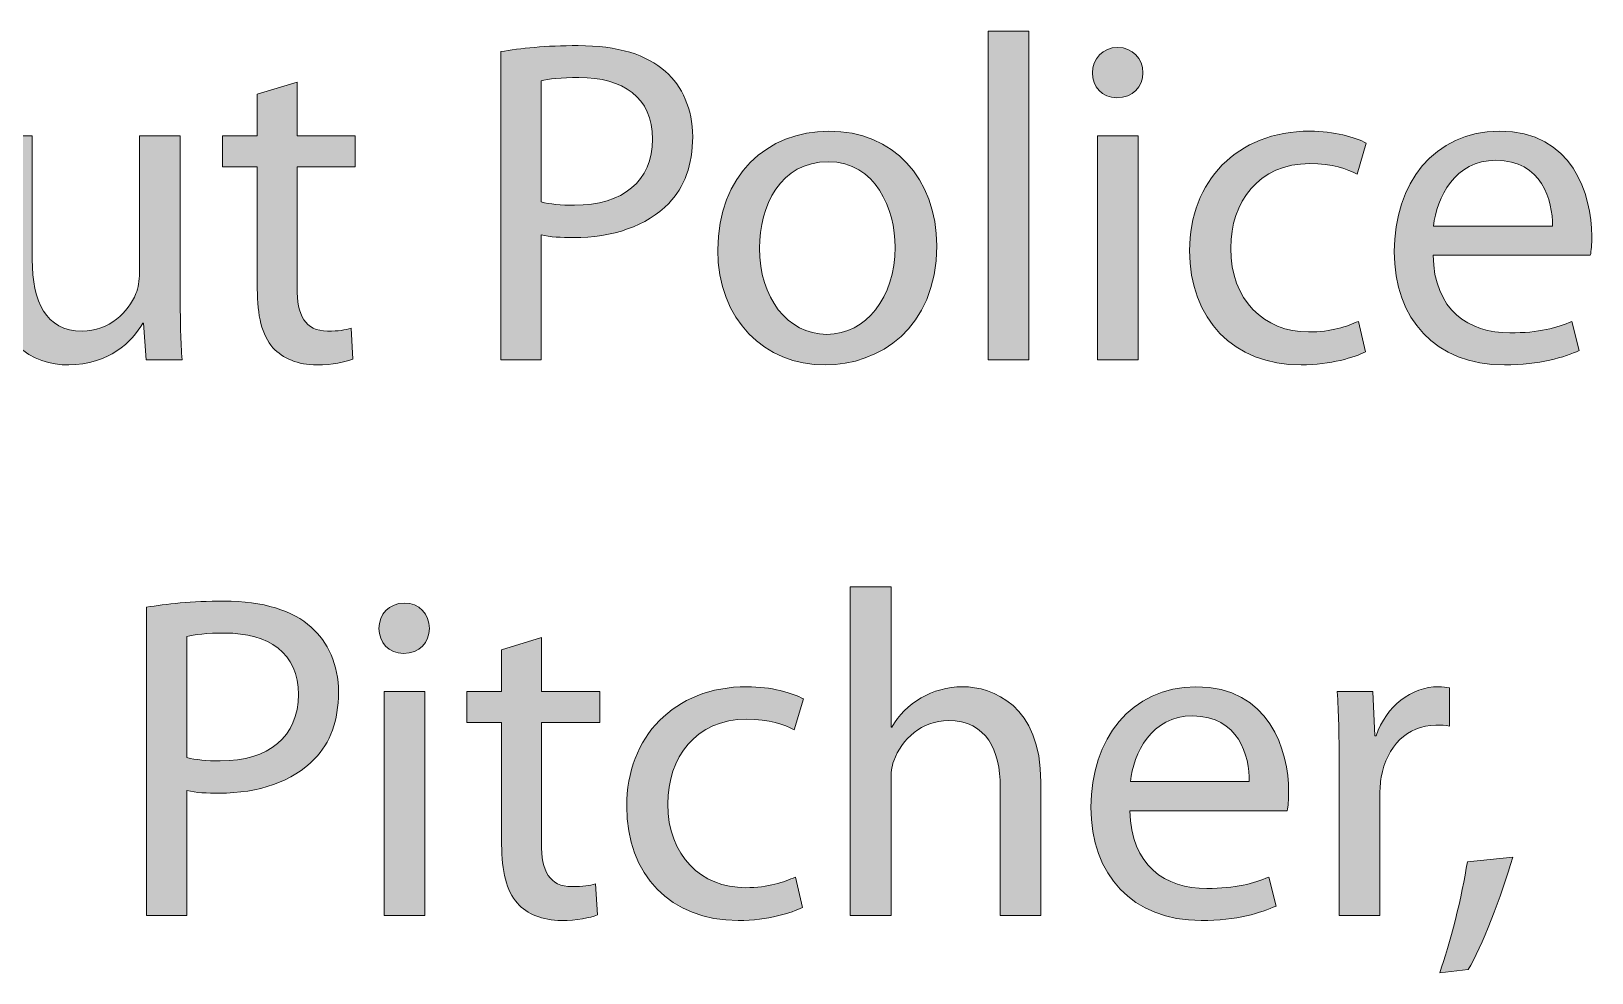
# Model space of a CAD drawing. Header units: inches. Extents: x 108 to 408, y -440 to -140.
# Drawn here: x 201.37 to 213.26, y -149.66 to -142.49 of the extents above; entities that cross this region are included whole.
import ezdxf

# ---------------------------------------------------------------- set-up
doc = ezdxf.new("R2010")
doc.units = ezdxf.units.IN
doc.header["$MEASUREMENT"] = 0
doc.layers.add('Layer 1', color=7, linetype='Continuous')

# ---------------------------------------------------------------- blocks, each defined once
blk = doc.blocks.new('block 15')
at = {"layer": 'Layer 1'}
h = blk.add_hatch(color=250, dxfattribs=at)
h.dxf.hatch_style = 2
h.paths.add_polyline_path([(208.66, -142.489), (208.97, -142.489), (208.97, -144.992), (208.66, -144.992)])
h = blk.add_hatch(color=250, dxfattribs=at)
h.dxf.hatch_style = 2
edge = h.paths.add_edge_path()
edge.add_spline(control_points=[(204.945, -142.644), (205.093, -142.619), (205.287, -142.598), (205.534, -142.598), (205.837, -142.598), (206.059, -142.668), (206.2, -142.795), (206.327, -142.908), (206.408, -143.081), (206.408, -143.292), (206.408, -143.507), (206.345, -143.677), (206.225, -143.8), (206.059, -143.973), (205.798, -144.061), (205.499, -144.061), (205.407, -144.061), (205.322, -144.057), (205.252, -144.04), (205.252, -144.04), (205.252, -144.992), (205.252, -144.992), (205.252, -144.992), (204.945, -144.992), (204.945, -144.992), (204.945, -144.992), (204.945, -142.644), (204.945, -142.644)], knot_values=[0, 0, 0, 0, 1, 1, 1, 2, 2, 2, 3, 3, 3, 4, 4, 4, 5, 5, 5, 6, 6, 6, 7, 7, 7, 8, 8, 8, 9, 9, 9, 9], degree=3, periodic=1)
edge = h.paths.add_edge_path()
edge.add_spline(control_points=[(205.252, -143.789), (205.319, -143.807), (205.403, -143.814), (205.506, -143.814), (205.876, -143.814), (206.102, -143.631), (206.102, -143.31), (206.102, -142.993), (205.876, -142.841), (205.541, -142.841), (205.407, -142.841), (205.305, -142.852), (205.252, -142.866), (205.252, -142.866), (205.252, -143.789), (205.252, -143.789)], knot_values=[0, 0, 0, 0, 1, 1, 1, 2, 2, 2, 3, 3, 3, 4, 4, 4, 5, 5, 5, 5], degree=3, periodic=1)
h = blk.add_hatch(color=250, dxfattribs=at)
h.dxf.hatch_style = 2
edge = h.paths.add_edge_path()
edge.add_spline(control_points=[(209.838, -142.806), (209.838, -142.912), (209.764, -142.996), (209.64, -142.996), (209.527, -142.996), (209.454, -142.912), (209.454, -142.806), (209.454, -142.7), (209.531, -142.612), (209.647, -142.612), (209.76, -142.612), (209.838, -142.696), (209.838, -142.806)], knot_values=[0, 0, 0, 0, 1, 1, 1, 2, 2, 2, 3, 3, 3, 4, 4, 4, 4], degree=3, periodic=1)
h.paths.add_polyline_path([(209.492, -144.992), (209.492, -143.285), (209.803, -143.285), (209.803, -144.992)])
h = blk.add_hatch(color=250, dxfattribs=at)
h.dxf.hatch_style = 2
edge = h.paths.add_edge_path()
edge.add_spline(control_points=[(203.393, -142.876), (203.393, -142.876), (203.393, -143.285), (203.393, -143.285), (203.393, -143.285), (203.837, -143.285), (203.837, -143.285), (203.837, -143.285), (203.837, -143.521), (203.837, -143.521), (203.837, -143.521), (203.393, -143.521), (203.393, -143.521), (203.393, -143.521), (203.393, -144.442), (203.393, -144.442), (203.393, -144.653), (203.453, -144.773), (203.625, -144.773), (203.71, -144.773), (203.759, -144.766), (203.805, -144.752), (203.805, -144.752), (203.819, -144.988), (203.819, -144.988), (203.759, -145.009), (203.664, -145.031), (203.544, -145.031), (203.4, -145.031), (203.284, -144.981), (203.209, -144.9), (203.125, -144.805), (203.09, -144.653), (203.09, -144.452), (203.09, -144.452), (203.09, -143.521), (203.09, -143.521), (203.09, -143.521), (202.825, -143.521), (202.825, -143.521), (202.825, -143.521), (202.825, -143.285), (202.825, -143.285), (202.825, -143.285), (203.09, -143.285), (203.09, -143.285), (203.09, -143.285), (203.09, -142.968), (203.09, -142.968), (203.09, -142.968), (203.393, -142.876), (203.393, -142.876)], knot_values=[0, 0, 0, 0, 1, 1, 1, 2, 2, 2, 3, 3, 3, 4, 4, 4, 5, 5, 5, 6, 6, 6, 7, 7, 7, 8, 8, 8, 9, 9, 9, 10, 10, 10, 11, 11, 11, 12, 12, 12, 13, 13, 13, 14, 14, 14, 15, 15, 15, 16, 16, 16, 17, 17, 17, 17], degree=3, periodic=1)
h = blk.add_hatch(color=250, dxfattribs=at)
h.dxf.hatch_style = 2
edge = h.paths.add_edge_path()
edge.add_spline(control_points=[(202.503, -144.523), (202.503, -144.703), (202.506, -144.858), (202.517, -144.992), (202.517, -144.992), (202.242, -144.992), (202.242, -144.992), (202.242, -144.992), (202.224, -144.713), (202.224, -144.713), (202.224, -144.713), (202.217, -144.713), (202.217, -144.713), (202.14, -144.851), (201.956, -145.031), (201.653, -145.031), (201.385, -145.031), (201.064, -144.879), (201.064, -144.283), (201.064, -144.283), (201.064, -143.285), (201.064, -143.285), (201.064, -143.285), (201.375, -143.285), (201.375, -143.285), (201.375, -143.285), (201.375, -144.227), (201.375, -144.227), (201.375, -144.551), (201.477, -144.773), (201.755, -144.773), (201.963, -144.773), (202.108, -144.629), (202.165, -144.487), (202.182, -144.445), (202.192, -144.389), (202.192, -144.329), (202.192, -144.329), (202.192, -143.285), (202.192, -143.285), (202.192, -143.285), (202.503, -143.285), (202.503, -143.285), (202.503, -143.285), (202.503, -144.523), (202.503, -144.523)], knot_values=[0, 0, 0, 0, 1, 1, 1, 2, 2, 2, 3, 3, 3, 4, 4, 4, 5, 5, 5, 6, 6, 6, 7, 7, 7, 8, 8, 8, 9, 9, 9, 10, 10, 10, 11, 11, 11, 12, 12, 12, 13, 13, 13, 14, 14, 14, 15, 15, 15, 15], degree=3, periodic=1)
h = blk.add_hatch(color=250, dxfattribs=at)
h.dxf.hatch_style = 2
edge = h.paths.add_edge_path()
edge.add_spline(control_points=[(208.267, -144.124), (208.267, -144.755), (207.826, -145.031), (207.417, -145.031), (206.959, -145.031), (206.599, -144.692), (206.599, -144.153), (206.599, -143.585), (206.977, -143.25), (207.446, -143.25), (207.936, -143.25), (208.267, -143.606), (208.267, -144.124)], knot_values=[0, 0, 0, 0, 1, 1, 1, 2, 2, 2, 3, 3, 3, 4, 4, 4, 4], degree=3, periodic=1)
edge = h.paths.add_edge_path()
edge.add_spline(control_points=[(206.917, -144.142), (206.917, -144.516), (207.128, -144.798), (207.431, -144.798), (207.728, -144.798), (207.95, -144.519), (207.95, -144.135), (207.95, -143.846), (207.805, -143.483), (207.439, -143.483), (207.076, -143.483), (206.917, -143.821), (206.917, -144.142)], knot_values=[0, 0, 0, 0, 1, 1, 1, 2, 2, 2, 3, 3, 3, 4, 4, 4, 4], degree=3, periodic=1)
h = blk.add_hatch(color=250, dxfattribs=at)
h.dxf.hatch_style = 2
edge = h.paths.add_edge_path()
edge.add_spline(control_points=[(211.534, -144.932), (211.453, -144.971), (211.273, -145.031), (211.044, -145.031), (210.529, -145.031), (210.194, -144.681), (210.194, -144.16), (210.194, -143.634), (210.554, -143.25), (211.111, -143.25), (211.294, -143.25), (211.457, -143.296), (211.541, -143.342), (211.541, -143.342), (211.471, -143.578), (211.471, -143.578), (211.397, -143.539), (211.28, -143.497), (211.111, -143.497), (210.72, -143.497), (210.508, -143.789), (210.508, -144.142), (210.508, -144.537), (210.762, -144.78), (211.1, -144.78), (211.277, -144.78), (211.393, -144.738), (211.481, -144.699), (211.481, -144.699), (211.534, -144.932), (211.534, -144.932)], knot_values=[0, 0, 0, 0, 1, 1, 1, 2, 2, 2, 3, 3, 3, 4, 4, 4, 5, 5, 5, 6, 6, 6, 7, 7, 7, 8, 8, 8, 9, 9, 9, 10, 10, 10, 10], degree=3, periodic=1)
h = blk.add_hatch(color=250, dxfattribs=at)
h.dxf.hatch_style = 2
edge = h.paths.add_edge_path()
edge.add_spline(control_points=[(212.05, -144.195), (212.057, -144.615), (212.321, -144.787), (212.635, -144.787), (212.857, -144.787), (212.995, -144.749), (213.108, -144.699), (213.108, -144.699), (213.164, -144.921), (213.164, -144.921), (213.054, -144.971), (212.864, -145.031), (212.593, -145.031), (212.067, -145.031), (211.754, -144.681), (211.754, -144.167), (211.754, -143.652), (212.057, -143.25), (212.554, -143.25), (213.114, -143.25), (213.259, -143.737), (213.259, -144.05), (213.259, -144.114), (213.256, -144.16), (213.248, -144.195), (213.248, -144.195), (212.05, -144.195), (212.05, -144.195)], knot_values=[0, 0, 0, 0, 1, 1, 1, 2, 2, 2, 3, 3, 3, 4, 4, 4, 5, 5, 5, 6, 6, 6, 7, 7, 7, 8, 8, 8, 9, 9, 9, 9], degree=3, periodic=1)
edge = h.paths.add_edge_path()
edge.add_spline(control_points=[(212.959, -143.973), (212.963, -143.779), (212.878, -143.472), (212.529, -143.472), (212.212, -143.472), (212.078, -143.758), (212.053, -143.973), (212.053, -143.973), (212.959, -143.973), (212.959, -143.973)], knot_values=[0, 0, 0, 0, 1, 1, 1, 2, 2, 2, 3, 3, 3, 3], degree=3, periodic=1)
h = blk.add_hatch(color=250, dxfattribs=at)
h.dxf.hatch_style = 2
edge = h.paths.add_edge_path()
edge.add_spline(control_points=[(207.608, -146.722), (207.608, -146.722), (207.919, -146.722), (207.919, -146.722), (207.919, -146.722), (207.919, -147.79), (207.919, -147.79), (207.919, -147.79), (207.926, -147.79), (207.926, -147.79), (207.975, -147.702), (208.053, -147.621), (208.148, -147.568), (208.24, -147.515), (208.349, -147.483), (208.465, -147.483), (208.694, -147.483), (209.061, -147.625), (209.061, -148.209), (209.061, -148.209), (209.061, -149.225), (209.061, -149.225), (209.061, -149.225), (208.751, -149.225), (208.751, -149.225), (208.751, -149.225), (208.751, -148.245), (208.751, -148.245), (208.751, -147.97), (208.649, -147.741), (208.356, -147.741), (208.155, -147.741), (208, -147.882), (207.94, -148.048), (207.922, -148.093), (207.919, -148.139), (207.919, -148.196), (207.919, -148.196), (207.919, -149.225), (207.919, -149.225), (207.919, -149.225), (207.608, -149.225), (207.608, -149.225), (207.608, -149.225), (207.608, -146.722), (207.608, -146.722)], knot_values=[0, 0, 0, 0, 1, 1, 1, 2, 2, 2, 3, 3, 3, 4, 4, 4, 5, 5, 5, 6, 6, 6, 7, 7, 7, 8, 8, 8, 9, 9, 9, 10, 10, 10, 11, 11, 11, 12, 12, 12, 13, 13, 13, 14, 14, 14, 15, 15, 15, 15], degree=3, periodic=1)
h = blk.add_hatch(color=250, dxfattribs=at)
h.dxf.hatch_style = 2
edge = h.paths.add_edge_path()
edge.add_spline(control_points=[(202.246, -146.877), (202.394, -146.852), (202.588, -146.831), (202.835, -146.831), (203.138, -146.831), (203.36, -146.902), (203.501, -147.029), (203.628, -147.141), (203.709, -147.314), (203.709, -147.526), (203.709, -147.741), (203.646, -147.91), (203.526, -148.033), (203.36, -148.206), (203.1, -148.294), (202.8, -148.294), (202.708, -148.294), (202.623, -148.291), (202.553, -148.273), (202.553, -148.273), (202.553, -149.225), (202.553, -149.225), (202.553, -149.225), (202.246, -149.225), (202.246, -149.225), (202.246, -149.225), (202.246, -146.877), (202.246, -146.877)], knot_values=[0, 0, 0, 0, 1, 1, 1, 2, 2, 2, 3, 3, 3, 4, 4, 4, 5, 5, 5, 6, 6, 6, 7, 7, 7, 8, 8, 8, 9, 9, 9, 9], degree=3, periodic=1)
edge = h.paths.add_edge_path()
edge.add_spline(control_points=[(202.553, -148.023), (202.62, -148.04), (202.704, -148.048), (202.807, -148.048), (203.177, -148.048), (203.403, -147.864), (203.403, -147.543), (203.403, -147.226), (203.177, -147.074), (202.842, -147.074), (202.708, -147.074), (202.606, -147.085), (202.553, -147.099), (202.553, -147.099), (202.553, -148.023), (202.553, -148.023)], knot_values=[0, 0, 0, 0, 1, 1, 1, 2, 2, 2, 3, 3, 3, 4, 4, 4, 5, 5, 5, 5], degree=3, periodic=1)
h = blk.add_hatch(color=250, dxfattribs=at)
h.dxf.hatch_style = 2
edge = h.paths.add_edge_path()
edge.add_spline(control_points=[(204.401, -147.039), (204.401, -147.145), (204.327, -147.229), (204.204, -147.229), (204.091, -147.229), (204.017, -147.145), (204.017, -147.039), (204.017, -146.933), (204.095, -146.845), (204.211, -146.845), (204.324, -146.845), (204.401, -146.93), (204.401, -147.039)], knot_values=[0, 0, 0, 0, 1, 1, 1, 2, 2, 2, 3, 3, 3, 4, 4, 4, 4], degree=3, periodic=1)
h.paths.add_polyline_path([(204.056, -149.225), (204.056, -147.519), (204.366, -147.519), (204.366, -149.225)])
h = blk.add_hatch(color=250, dxfattribs=at)
h.dxf.hatch_style = 2
edge = h.paths.add_edge_path()
edge.add_spline(control_points=[(205.255, -147.109), (205.255, -147.109), (205.255, -147.519), (205.255, -147.519), (205.255, -147.519), (205.699, -147.519), (205.699, -147.519), (205.699, -147.519), (205.699, -147.755), (205.699, -147.755), (205.699, -147.755), (205.255, -147.755), (205.255, -147.755), (205.255, -147.755), (205.255, -148.675), (205.255, -148.675), (205.255, -148.887), (205.315, -149.006), (205.488, -149.006), (205.572, -149.006), (205.622, -148.999), (205.668, -148.985), (205.668, -148.985), (205.682, -149.222), (205.682, -149.222), (205.622, -149.243), (205.527, -149.264), (205.407, -149.264), (205.262, -149.264), (205.146, -149.214), (205.072, -149.133), (204.987, -149.038), (204.952, -148.887), (204.952, -148.686), (204.952, -148.686), (204.952, -147.755), (204.952, -147.755), (204.952, -147.755), (204.687, -147.755), (204.687, -147.755), (204.687, -147.755), (204.687, -147.519), (204.687, -147.519), (204.687, -147.519), (204.952, -147.519), (204.952, -147.519), (204.952, -147.519), (204.952, -147.201), (204.952, -147.201), (204.952, -147.201), (205.255, -147.109), (205.255, -147.109)], knot_values=[0, 0, 0, 0, 1, 1, 1, 2, 2, 2, 3, 3, 3, 4, 4, 4, 5, 5, 5, 6, 6, 6, 7, 7, 7, 8, 8, 8, 9, 9, 9, 10, 10, 10, 11, 11, 11, 12, 12, 12, 13, 13, 13, 14, 14, 14, 15, 15, 15, 16, 16, 16, 17, 17, 17, 17], degree=3, periodic=1)
h = blk.add_hatch(color=250, dxfattribs=at)
h.dxf.hatch_style = 2
edge = h.paths.add_edge_path()
edge.add_spline(control_points=[(207.244, -149.165), (207.163, -149.204), (206.984, -149.264), (206.754, -149.264), (206.239, -149.264), (205.905, -148.915), (205.905, -148.393), (205.905, -147.868), (206.264, -147.483), (206.821, -147.483), (207.005, -147.483), (207.167, -147.529), (207.251, -147.575), (207.251, -147.575), (207.181, -147.811), (207.181, -147.811), (207.107, -147.772), (206.99, -147.73), (206.821, -147.73), (206.43, -147.73), (206.218, -148.023), (206.218, -148.376), (206.218, -148.77), (206.472, -149.014), (206.811, -149.014), (206.987, -149.014), (207.103, -148.971), (207.191, -148.933), (207.191, -148.933), (207.244, -149.165), (207.244, -149.165)], knot_values=[0, 0, 0, 0, 1, 1, 1, 2, 2, 2, 3, 3, 3, 4, 4, 4, 5, 5, 5, 6, 6, 6, 7, 7, 7, 8, 8, 8, 9, 9, 9, 10, 10, 10, 10], degree=3, periodic=1)
h = blk.add_hatch(color=250, dxfattribs=at)
h.dxf.hatch_style = 2
edge = h.paths.add_edge_path()
edge.add_spline(control_points=[(209.739, -148.428), (209.746, -148.848), (210.011, -149.02), (210.325, -149.02), (210.546, -149.02), (210.684, -148.982), (210.797, -148.933), (210.797, -148.933), (210.853, -149.154), (210.853, -149.154), (210.744, -149.204), (210.554, -149.264), (210.282, -149.264), (209.757, -149.264), (209.443, -148.915), (209.443, -148.4), (209.443, -147.885), (209.746, -147.483), (210.243, -147.483), (210.804, -147.483), (210.949, -147.97), (210.949, -148.284), (210.949, -148.347), (210.945, -148.393), (210.938, -148.428), (210.938, -148.428), (209.739, -148.428), (209.739, -148.428)], knot_values=[0, 0, 0, 0, 1, 1, 1, 2, 2, 2, 3, 3, 3, 4, 4, 4, 5, 5, 5, 6, 6, 6, 7, 7, 7, 8, 8, 8, 9, 9, 9, 9], degree=3, periodic=1)
edge = h.paths.add_edge_path()
edge.add_spline(control_points=[(210.649, -148.206), (210.652, -148.012), (210.568, -147.705), (210.218, -147.705), (209.901, -147.705), (209.767, -147.991), (209.743, -148.206), (209.743, -148.206), (210.649, -148.206), (210.649, -148.206)], knot_values=[0, 0, 0, 0, 1, 1, 1, 2, 2, 2, 3, 3, 3, 3], degree=3, periodic=1)
h = blk.add_hatch(color=250, dxfattribs=at)
h.dxf.hatch_style = 2
edge = h.paths.add_edge_path()
edge.add_spline(control_points=[(211.334, -148.051), (211.334, -147.85), (211.33, -147.677), (211.32, -147.519), (211.32, -147.519), (211.591, -147.519), (211.591, -147.519), (211.591, -147.519), (211.605, -147.857), (211.605, -147.857), (211.605, -147.857), (211.616, -147.857), (211.616, -147.857), (211.693, -147.628), (211.884, -147.483), (212.092, -147.483), (212.124, -147.483), (212.148, -147.487), (212.176, -147.49), (212.176, -147.49), (212.176, -147.783), (212.176, -147.783), (212.145, -147.776), (212.113, -147.776), (212.071, -147.776), (211.852, -147.776), (211.697, -147.938), (211.654, -148.171), (211.648, -148.213), (211.644, -148.266), (211.644, -148.316), (211.644, -148.316), (211.644, -149.225), (211.644, -149.225), (211.644, -149.225), (211.334, -149.225), (211.334, -149.225), (211.334, -149.225), (211.334, -148.051), (211.334, -148.051)], knot_values=[0, 0, 0, 0, 1, 1, 1, 2, 2, 2, 3, 3, 3, 4, 4, 4, 5, 5, 5, 6, 6, 6, 7, 7, 7, 8, 8, 8, 9, 9, 9, 10, 10, 10, 11, 11, 11, 12, 12, 12, 13, 13, 13, 13], degree=3, periodic=1)
h = blk.add_hatch(color=250, dxfattribs=at)
h.dxf.hatch_style = 2
edge = h.paths.add_edge_path()
edge.add_spline(control_points=[(212.1, -149.662), (212.177, -149.451), (212.272, -149.074), (212.311, -148.816), (212.311, -148.816), (212.657, -148.781), (212.657, -148.781), (212.572, -149.08), (212.417, -149.472), (212.318, -149.637), (212.318, -149.637), (212.1, -149.662), (212.1, -149.662)], knot_values=[0, 0, 0, 0, 1, 1, 1, 2, 2, 2, 3, 3, 3, 4, 4, 4, 4], degree=3, periodic=1)
at = {"layer": 'Layer 1', "lineweight": 0}
for points in [[(208.66, -142.489), (208.97, -142.489), (208.97, -144.992), (208.66, -144.992), (208.66, -142.489)], [(209.492, -144.992), (209.492, -143.285), (209.803, -143.285), (209.803, -144.992), (209.492, -144.992)], [(204.056, -149.225), (204.056, -147.519), (204.366, -147.519), (204.366, -149.225), (204.056, -149.225)]]:
    blk.add_lwpolyline(points, dxfattribs=at)
for points, knots in [([(204.945, -142.644), (205.093, -142.619), (205.287, -142.598), (205.534, -142.598), (205.837, -142.598), (206.059, -142.668), (206.2, -142.795), (206.327, -142.908), (206.408, -143.081), (206.408, -143.292), (206.408, -143.507), (206.345, -143.677), (206.225, -143.8), (206.059, -143.973), (205.798, -144.061), (205.499, -144.061), (205.407, -144.061), (205.322, -144.057), (205.252, -144.04), (205.252, -144.04), (205.252, -144.992), (205.252, -144.992), (205.252, -144.992), (204.945, -144.992), (204.945, -144.992), (204.945, -144.992), (204.945, -142.644), (204.945, -142.644)], [0, 0, 0, 0, 1, 1, 1, 2, 2, 2, 3, 3, 3, 4, 4, 4, 5, 5, 5, 6, 6, 6, 7, 7, 7, 8, 8, 8, 9, 9, 9, 9]), ([(209.838, -142.806), (209.838, -142.912), (209.764, -142.996), (209.64, -142.996), (209.527, -142.996), (209.454, -142.912), (209.454, -142.806), (209.454, -142.7), (209.531, -142.612), (209.647, -142.612), (209.76, -142.612), (209.838, -142.696), (209.838, -142.806)], [0, 0, 0, 0, 1, 1, 1, 2, 2, 2, 3, 3, 3, 4, 4, 4, 4]), ([(203.393, -142.876), (203.393, -142.876), (203.393, -143.285), (203.393, -143.285), (203.393, -143.285), (203.837, -143.285), (203.837, -143.285), (203.837, -143.285), (203.837, -143.521), (203.837, -143.521), (203.837, -143.521), (203.393, -143.521), (203.393, -143.521), (203.393, -143.521), (203.393, -144.442), (203.393, -144.442), (203.393, -144.653), (203.453, -144.773), (203.625, -144.773), (203.71, -144.773), (203.759, -144.766), (203.805, -144.752), (203.805, -144.752), (203.819, -144.988), (203.819, -144.988), (203.759, -145.009), (203.664, -145.031), (203.544, -145.031), (203.4, -145.031), (203.284, -144.981), (203.209, -144.9), (203.125, -144.805), (203.09, -144.653), (203.09, -144.452), (203.09, -144.452), (203.09, -143.521), (203.09, -143.521), (203.09, -143.521), (202.825, -143.521), (202.825, -143.521), (202.825, -143.521), (202.825, -143.285), (202.825, -143.285), (202.825, -143.285), (203.09, -143.285), (203.09, -143.285), (203.09, -143.285), (203.09, -142.968), (203.09, -142.968), (203.09, -142.968), (203.393, -142.876), (203.393, -142.876)], [0, 0, 0, 0, 1, 1, 1, 2, 2, 2, 3, 3, 3, 4, 4, 4, 5, 5, 5, 6, 6, 6, 7, 7, 7, 8, 8, 8, 9, 9, 9, 10, 10, 10, 11, 11, 11, 12, 12, 12, 13, 13, 13, 14, 14, 14, 15, 15, 15, 16, 16, 16, 17, 17, 17, 17]), ([(205.252, -143.789), (205.319, -143.807), (205.403, -143.814), (205.506, -143.814), (205.876, -143.814), (206.102, -143.631), (206.102, -143.31), (206.102, -142.993), (205.876, -142.841), (205.541, -142.841), (205.407, -142.841), (205.305, -142.852), (205.252, -142.866), (205.252, -142.866), (205.252, -143.789), (205.252, -143.789)], [0, 0, 0, 0, 1, 1, 1, 2, 2, 2, 3, 3, 3, 4, 4, 4, 5, 5, 5, 5]), ([(202.503, -144.523), (202.503, -144.703), (202.506, -144.858), (202.517, -144.992), (202.517, -144.992), (202.242, -144.992), (202.242, -144.992), (202.242, -144.992), (202.224, -144.713), (202.224, -144.713), (202.224, -144.713), (202.217, -144.713), (202.217, -144.713), (202.14, -144.851), (201.956, -145.031), (201.653, -145.031), (201.385, -145.031), (201.064, -144.879), (201.064, -144.283), (201.064, -144.283), (201.064, -143.285), (201.064, -143.285), (201.064, -143.285), (201.375, -143.285), (201.375, -143.285), (201.375, -143.285), (201.375, -144.227), (201.375, -144.227), (201.375, -144.551), (201.477, -144.773), (201.755, -144.773), (201.963, -144.773), (202.108, -144.629), (202.165, -144.487), (202.182, -144.445), (202.192, -144.389), (202.192, -144.329), (202.192, -144.329), (202.192, -143.285), (202.192, -143.285), (202.192, -143.285), (202.503, -143.285), (202.503, -143.285), (202.503, -143.285), (202.503, -144.523), (202.503, -144.523)], [0, 0, 0, 0, 1, 1, 1, 2, 2, 2, 3, 3, 3, 4, 4, 4, 5, 5, 5, 6, 6, 6, 7, 7, 7, 8, 8, 8, 9, 9, 9, 10, 10, 10, 11, 11, 11, 12, 12, 12, 13, 13, 13, 14, 14, 14, 15, 15, 15, 15]), ([(208.267, -144.124), (208.267, -144.755), (207.826, -145.031), (207.417, -145.031), (206.959, -145.031), (206.599, -144.692), (206.599, -144.153), (206.599, -143.585), (206.977, -143.25), (207.446, -143.25), (207.936, -143.25), (208.267, -143.606), (208.267, -144.124)], [0, 0, 0, 0, 1, 1, 1, 2, 2, 2, 3, 3, 3, 4, 4, 4, 4]), ([(211.534, -144.932), (211.453, -144.971), (211.273, -145.031), (211.044, -145.031), (210.529, -145.031), (210.194, -144.681), (210.194, -144.16), (210.194, -143.634), (210.554, -143.25), (211.111, -143.25), (211.294, -143.25), (211.457, -143.296), (211.541, -143.342), (211.541, -143.342), (211.471, -143.578), (211.471, -143.578), (211.397, -143.539), (211.28, -143.497), (211.111, -143.497), (210.72, -143.497), (210.508, -143.789), (210.508, -144.142), (210.508, -144.537), (210.762, -144.78), (211.1, -144.78), (211.277, -144.78), (211.393, -144.738), (211.481, -144.699), (211.481, -144.699), (211.534, -144.932), (211.534, -144.932)], [0, 0, 0, 0, 1, 1, 1, 2, 2, 2, 3, 3, 3, 4, 4, 4, 5, 5, 5, 6, 6, 6, 7, 7, 7, 8, 8, 8, 9, 9, 9, 10, 10, 10, 10]), ([(212.05, -144.195), (212.057, -144.615), (212.321, -144.787), (212.635, -144.787), (212.857, -144.787), (212.995, -144.749), (213.108, -144.699), (213.108, -144.699), (213.164, -144.921), (213.164, -144.921), (213.054, -144.971), (212.864, -145.031), (212.593, -145.031), (212.067, -145.031), (211.754, -144.681), (211.754, -144.167), (211.754, -143.652), (212.057, -143.25), (212.554, -143.25), (213.114, -143.25), (213.259, -143.737), (213.259, -144.05), (213.259, -144.114), (213.256, -144.16), (213.248, -144.195), (213.248, -144.195), (212.05, -144.195), (212.05, -144.195)], [0, 0, 0, 0, 1, 1, 1, 2, 2, 2, 3, 3, 3, 4, 4, 4, 5, 5, 5, 6, 6, 6, 7, 7, 7, 8, 8, 8, 9, 9, 9, 9]), ([(206.917, -144.142), (206.917, -144.516), (207.128, -144.798), (207.431, -144.798), (207.728, -144.798), (207.95, -144.519), (207.95, -144.135), (207.95, -143.846), (207.805, -143.483), (207.439, -143.483), (207.076, -143.483), (206.917, -143.821), (206.917, -144.142)], [0, 0, 0, 0, 1, 1, 1, 2, 2, 2, 3, 3, 3, 4, 4, 4, 4]), ([(212.959, -143.973), (212.963, -143.779), (212.878, -143.472), (212.529, -143.472), (212.212, -143.472), (212.078, -143.758), (212.053, -143.973), (212.053, -143.973), (212.959, -143.973), (212.959, -143.973)], [0, 0, 0, 0, 1, 1, 1, 2, 2, 2, 3, 3, 3, 3]), ([(207.608, -146.722), (207.608, -146.722), (207.919, -146.722), (207.919, -146.722), (207.919, -146.722), (207.919, -147.79), (207.919, -147.79), (207.919, -147.79), (207.926, -147.79), (207.926, -147.79), (207.975, -147.702), (208.053, -147.621), (208.148, -147.568), (208.24, -147.515), (208.349, -147.483), (208.465, -147.483), (208.694, -147.483), (209.061, -147.625), (209.061, -148.209), (209.061, -148.209), (209.061, -149.225), (209.061, -149.225), (209.061, -149.225), (208.751, -149.225), (208.751, -149.225), (208.751, -149.225), (208.751, -148.245), (208.751, -148.245), (208.751, -147.97), (208.649, -147.741), (208.356, -147.741), (208.155, -147.741), (208, -147.882), (207.94, -148.048), (207.922, -148.093), (207.919, -148.139), (207.919, -148.196), (207.919, -148.196), (207.919, -149.225), (207.919, -149.225), (207.919, -149.225), (207.608, -149.225), (207.608, -149.225), (207.608, -149.225), (207.608, -146.722), (207.608, -146.722)], [0, 0, 0, 0, 1, 1, 1, 2, 2, 2, 3, 3, 3, 4, 4, 4, 5, 5, 5, 6, 6, 6, 7, 7, 7, 8, 8, 8, 9, 9, 9, 10, 10, 10, 11, 11, 11, 12, 12, 12, 13, 13, 13, 14, 14, 14, 15, 15, 15, 15]), ([(202.246, -146.877), (202.394, -146.852), (202.588, -146.831), (202.835, -146.831), (203.138, -146.831), (203.36, -146.902), (203.501, -147.029), (203.628, -147.141), (203.709, -147.314), (203.709, -147.526), (203.709, -147.741), (203.646, -147.91), (203.526, -148.033), (203.36, -148.206), (203.1, -148.294), (202.8, -148.294), (202.708, -148.294), (202.623, -148.291), (202.553, -148.273), (202.553, -148.273), (202.553, -149.225), (202.553, -149.225), (202.553, -149.225), (202.246, -149.225), (202.246, -149.225), (202.246, -149.225), (202.246, -146.877), (202.246, -146.877)], [0, 0, 0, 0, 1, 1, 1, 2, 2, 2, 3, 3, 3, 4, 4, 4, 5, 5, 5, 6, 6, 6, 7, 7, 7, 8, 8, 8, 9, 9, 9, 9]), ([(204.401, -147.039), (204.401, -147.145), (204.327, -147.229), (204.204, -147.229), (204.091, -147.229), (204.017, -147.145), (204.017, -147.039), (204.017, -146.933), (204.095, -146.845), (204.211, -146.845), (204.324, -146.845), (204.401, -146.93), (204.401, -147.039)], [0, 0, 0, 0, 1, 1, 1, 2, 2, 2, 3, 3, 3, 4, 4, 4, 4]), ([(202.553, -148.023), (202.62, -148.04), (202.704, -148.048), (202.807, -148.048), (203.177, -148.048), (203.403, -147.864), (203.403, -147.543), (203.403, -147.226), (203.177, -147.074), (202.842, -147.074), (202.708, -147.074), (202.606, -147.085), (202.553, -147.099), (202.553, -147.099), (202.553, -148.023), (202.553, -148.023)], [0, 0, 0, 0, 1, 1, 1, 2, 2, 2, 3, 3, 3, 4, 4, 4, 5, 5, 5, 5]), ([(205.255, -147.109), (205.255, -147.109), (205.255, -147.519), (205.255, -147.519), (205.255, -147.519), (205.699, -147.519), (205.699, -147.519), (205.699, -147.519), (205.699, -147.755), (205.699, -147.755), (205.699, -147.755), (205.255, -147.755), (205.255, -147.755), (205.255, -147.755), (205.255, -148.675), (205.255, -148.675), (205.255, -148.887), (205.315, -149.006), (205.488, -149.006), (205.572, -149.006), (205.622, -148.999), (205.668, -148.985), (205.668, -148.985), (205.682, -149.222), (205.682, -149.222), (205.622, -149.243), (205.527, -149.264), (205.407, -149.264), (205.262, -149.264), (205.146, -149.214), (205.072, -149.133), (204.987, -149.038), (204.952, -148.887), (204.952, -148.686), (204.952, -148.686), (204.952, -147.755), (204.952, -147.755), (204.952, -147.755), (204.687, -147.755), (204.687, -147.755), (204.687, -147.755), (204.687, -147.519), (204.687, -147.519), (204.687, -147.519), (204.952, -147.519), (204.952, -147.519), (204.952, -147.519), (204.952, -147.201), (204.952, -147.201), (204.952, -147.201), (205.255, -147.109), (205.255, -147.109)], [0, 0, 0, 0, 1, 1, 1, 2, 2, 2, 3, 3, 3, 4, 4, 4, 5, 5, 5, 6, 6, 6, 7, 7, 7, 8, 8, 8, 9, 9, 9, 10, 10, 10, 11, 11, 11, 12, 12, 12, 13, 13, 13, 14, 14, 14, 15, 15, 15, 16, 16, 16, 17, 17, 17, 17]), ([(207.244, -149.165), (207.163, -149.204), (206.984, -149.264), (206.754, -149.264), (206.239, -149.264), (205.905, -148.915), (205.905, -148.393), (205.905, -147.868), (206.264, -147.483), (206.821, -147.483), (207.005, -147.483), (207.167, -147.529), (207.251, -147.575), (207.251, -147.575), (207.181, -147.811), (207.181, -147.811), (207.107, -147.772), (206.99, -147.73), (206.821, -147.73), (206.43, -147.73), (206.218, -148.023), (206.218, -148.376), (206.218, -148.77), (206.472, -149.014), (206.811, -149.014), (206.987, -149.014), (207.103, -148.971), (207.191, -148.933), (207.191, -148.933), (207.244, -149.165), (207.244, -149.165)], [0, 0, 0, 0, 1, 1, 1, 2, 2, 2, 3, 3, 3, 4, 4, 4, 5, 5, 5, 6, 6, 6, 7, 7, 7, 8, 8, 8, 9, 9, 9, 10, 10, 10, 10]), ([(209.739, -148.428), (209.746, -148.848), (210.011, -149.02), (210.325, -149.02), (210.546, -149.02), (210.684, -148.982), (210.797, -148.933), (210.797, -148.933), (210.853, -149.154), (210.853, -149.154), (210.744, -149.204), (210.554, -149.264), (210.282, -149.264), (209.757, -149.264), (209.443, -148.915), (209.443, -148.4), (209.443, -147.885), (209.746, -147.483), (210.243, -147.483), (210.804, -147.483), (210.949, -147.97), (210.949, -148.284), (210.949, -148.347), (210.945, -148.393), (210.938, -148.428), (210.938, -148.428), (209.739, -148.428), (209.739, -148.428)], [0, 0, 0, 0, 1, 1, 1, 2, 2, 2, 3, 3, 3, 4, 4, 4, 5, 5, 5, 6, 6, 6, 7, 7, 7, 8, 8, 8, 9, 9, 9, 9]), ([(211.334, -148.051), (211.334, -147.85), (211.33, -147.677), (211.32, -147.519), (211.32, -147.519), (211.591, -147.519), (211.591, -147.519), (211.591, -147.519), (211.605, -147.857), (211.605, -147.857), (211.605, -147.857), (211.616, -147.857), (211.616, -147.857), (211.693, -147.628), (211.884, -147.483), (212.092, -147.483), (212.124, -147.483), (212.148, -147.487), (212.176, -147.49), (212.176, -147.49), (212.176, -147.783), (212.176, -147.783), (212.145, -147.776), (212.113, -147.776), (212.071, -147.776), (211.852, -147.776), (211.697, -147.938), (211.654, -148.171), (211.648, -148.213), (211.644, -148.266), (211.644, -148.316), (211.644, -148.316), (211.644, -149.225), (211.644, -149.225), (211.644, -149.225), (211.334, -149.225), (211.334, -149.225), (211.334, -149.225), (211.334, -148.051), (211.334, -148.051)], [0, 0, 0, 0, 1, 1, 1, 2, 2, 2, 3, 3, 3, 4, 4, 4, 5, 5, 5, 6, 6, 6, 7, 7, 7, 8, 8, 8, 9, 9, 9, 10, 10, 10, 11, 11, 11, 12, 12, 12, 13, 13, 13, 13]), ([(210.649, -148.206), (210.652, -148.012), (210.568, -147.705), (210.218, -147.705), (209.901, -147.705), (209.767, -147.991), (209.743, -148.206), (209.743, -148.206), (210.649, -148.206), (210.649, -148.206)], [0, 0, 0, 0, 1, 1, 1, 2, 2, 2, 3, 3, 3, 3]), ([(212.1, -149.662), (212.177, -149.451), (212.272, -149.074), (212.311, -148.816), (212.311, -148.816), (212.657, -148.781), (212.657, -148.781), (212.572, -149.08), (212.417, -149.472), (212.318, -149.637), (212.318, -149.637), (212.1, -149.662), (212.1, -149.662)], [0, 0, 0, 0, 1, 1, 1, 2, 2, 2, 3, 3, 3, 4, 4, 4, 4])]:
    blk.add_open_spline(points, degree=3, knots=knots, dxfattribs=at)

msp = doc.modelspace()

# ---------------------------------------------------------------- block references
at = {"layer": 'Layer 1'}
msp.add_blockref('block 15', (0, 0), dxfattribs=at)

doc.saveas('drawing.dxf')
